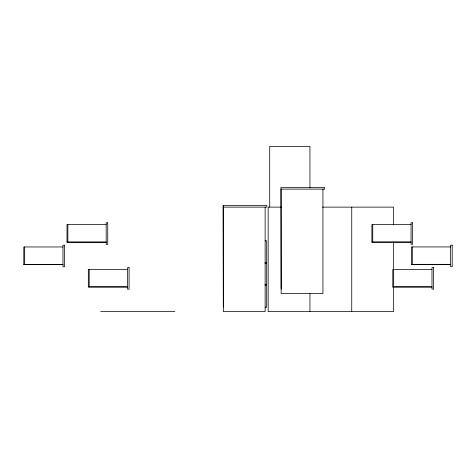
<?xml version="1.0" encoding="UTF-8"?>
<svg xmlns="http://www.w3.org/2000/svg" width="476" height="476" viewBox="0 0 476 476"><rect width="100%" height="100%" fill="white"/><g stroke="black" fill="none" stroke-linecap="round" stroke-linejoin="round"><path stroke-width="0.71" d="M223.333 207.131L266.869 207.131L266.869 205.567L223.071 205.567L223.333 307.091M281.423 207.131L268.155 207.131L268.155 311.619L393.533 311.619L393.533 286.421M322.413 207.131L393.533 207.131L393.533 224.916M411.062 224.547L371.881 224.547L371.881 242.225L411.062 242.225M106.178 224.589L66.997 224.589L66.997 242.266L106.178 242.266M265.132 240.874L266.697 240.832L266.697 262.377M371.881 241.963L411.062 241.963M66.997 242.004L106.178 242.004M450.635 246.925L411.448 246.925L411.448 264.602L450.635 264.602M62.981 246.967L23.8 246.967L23.8 264.644L62.981 264.644M265.132 262.377L266.697 262.335M265.132 263.204L266.697 263.204L266.697 284.755L265.132 284.755M265.132 263.252L266.697 263.252M23.8 264.382L62.981 264.382M411.448 264.341L450.635 264.341M127.508 269.386L88.328 269.386L88.328 287.064L127.508 287.064M431.982 269.386L392.801 269.386L392.801 287.064L431.982 287.064M265.132 284.713L266.697 284.713M265.132 285.671L266.697 285.671L266.697 307.175L265.132 307.175M88.328 286.802L127.508 286.802M392.801 286.802L431.982 286.802M281.149 289.069L280.888 187.544L324.686 187.544L324.686 189.109L281.149 189.109L281.149 293.597L322.942 293.597L322.942 189.014M100.68 311.619L174.912 311.619M412.323 246.925L412.323 264.341M393.67 269.386L393.67 286.802M393.533 241.963L393.533 269.38M372.75 224.547L372.75 241.963M351.74 207.131L351.74 311.619M309.947 187.865L309.947 146.358L269.719 146.358L269.719 207.131M309.947 293.763L309.947 311.619M265.132 207.036L265.132 311.619L223.333 311.619L223.333 205.567M89.196 269.386L89.196 286.802M67.872 224.589L67.872 242.004M24.669 246.967L24.669 264.382M107.749 222.851L106.178 222.851L106.178 244.355L107.749 244.355L107.749 222.851M412.627 222.804L411.062 222.804L411.062 244.313L412.627 244.313L412.627 222.804M64.552 245.229L62.981 245.229L62.981 266.733L64.552 266.733L64.552 245.229M452.2 245.182L450.635 245.182L450.635 266.691L452.2 266.691L452.2 245.182M129.073 267.649L127.508 267.649L127.508 289.152L129.073 289.152L129.073 267.649M433.553 267.649L431.982 267.649L431.982 289.152L433.553 289.152L433.553 267.649"/></g></svg>
